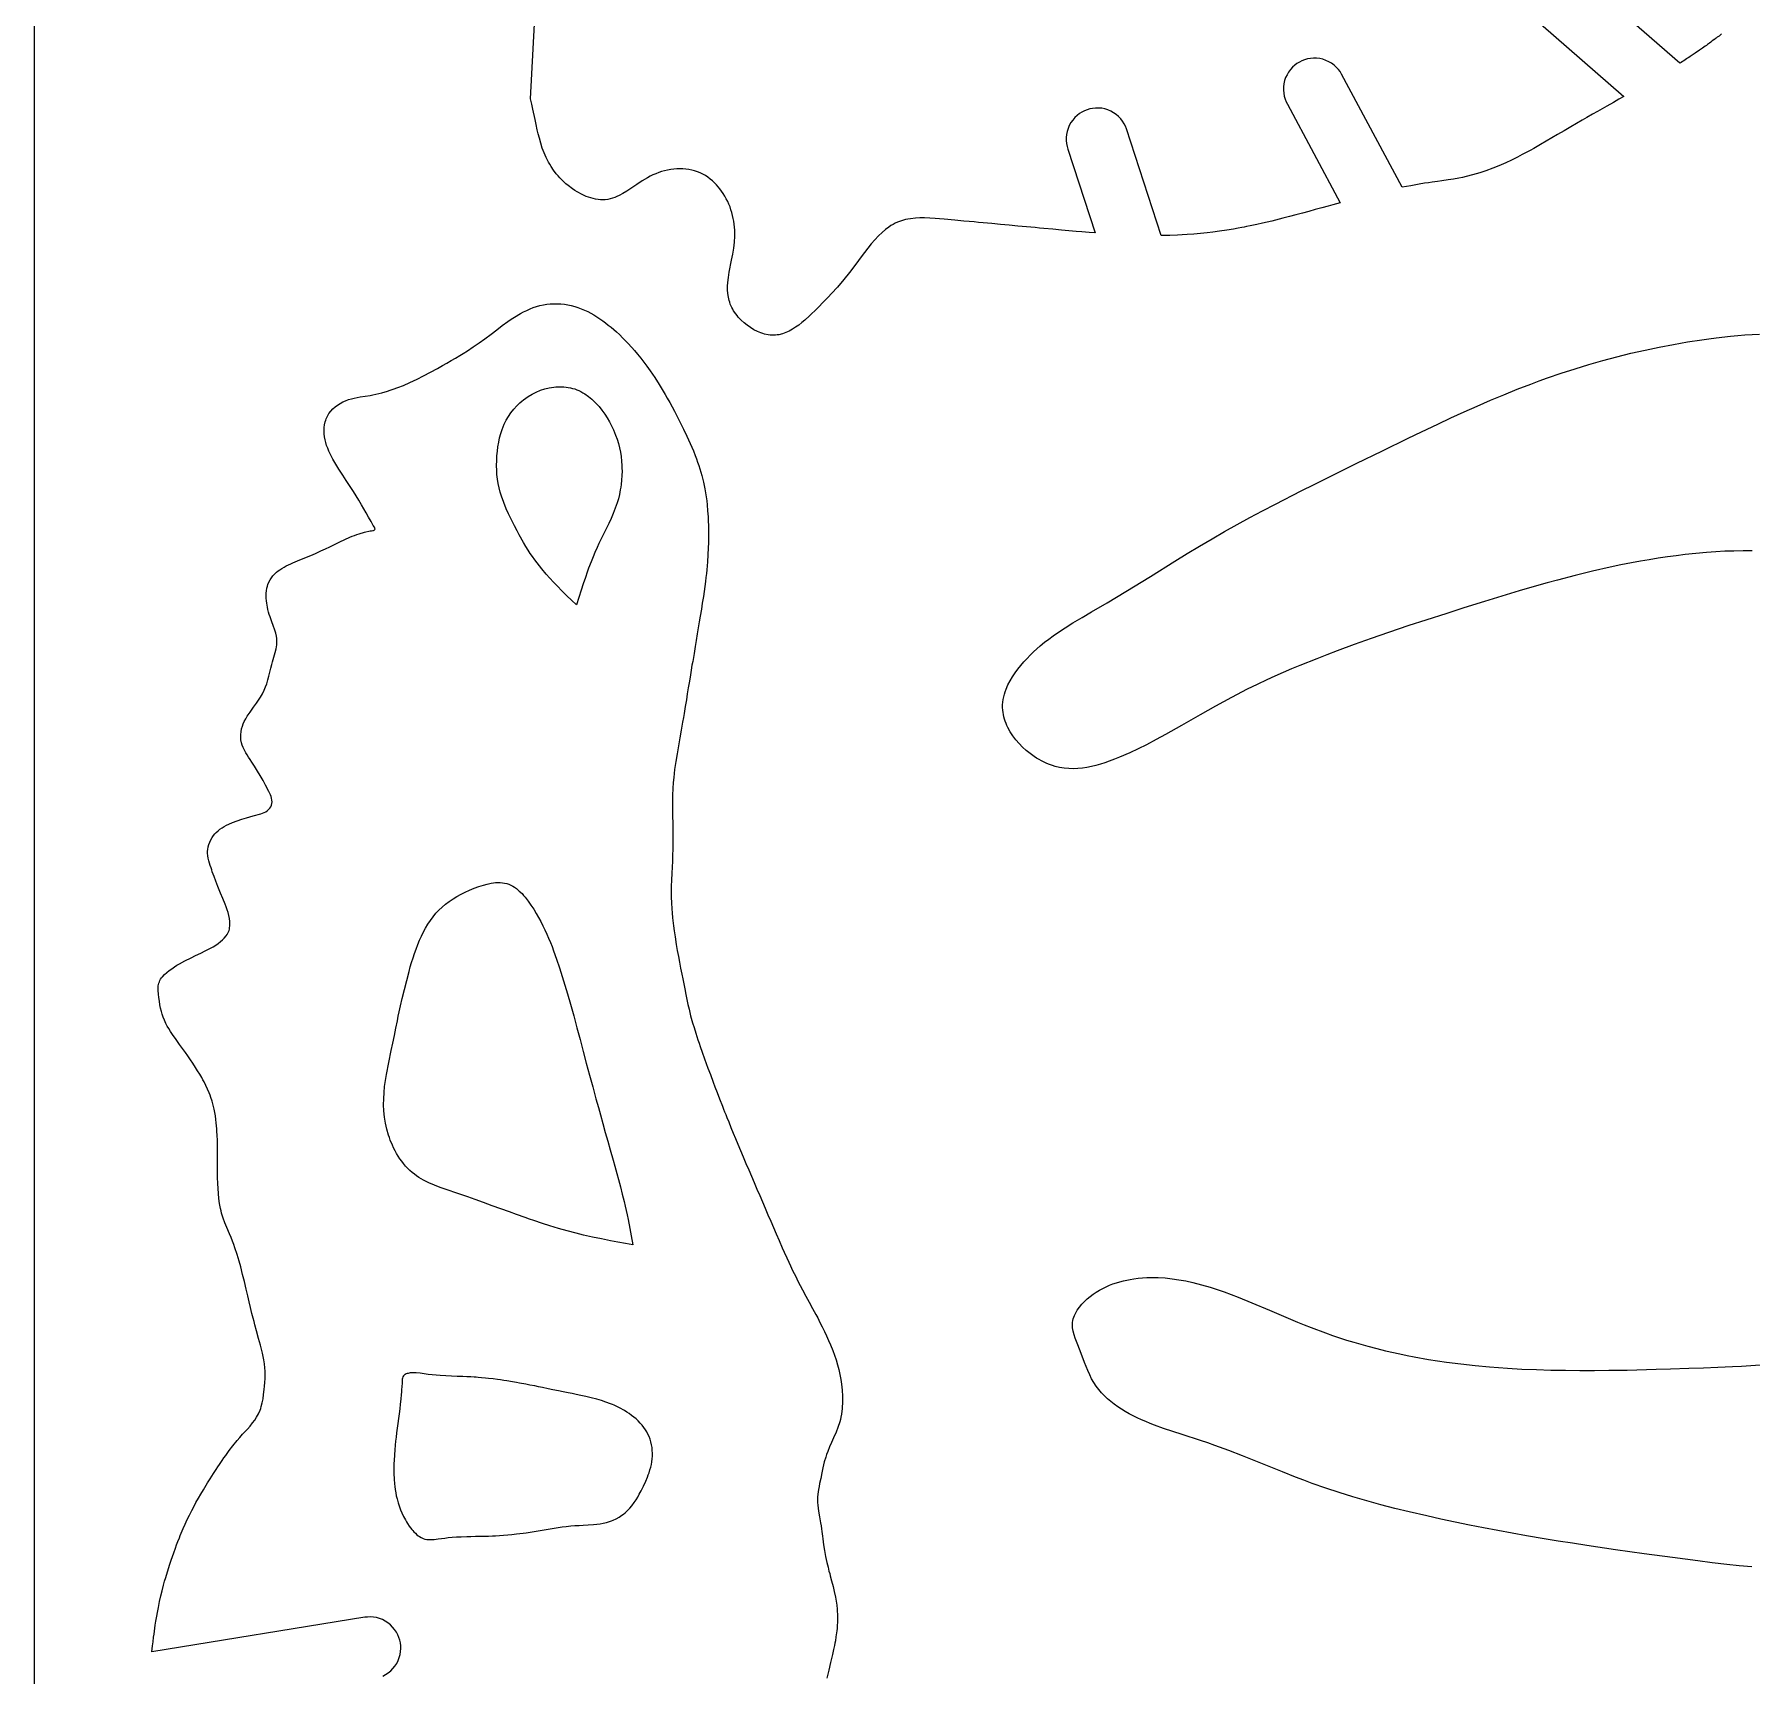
# Model space of a CAD drawing. Extents: x 0 to 1525, y 0 to 1525.
# Drawn here: x 0 to 272.4, y 1004.3 to 1264.7 of the extents above; entities that cross this region are included whole.
import ezdxf

# ---------------------------------------------------------------- set-up
doc = ezdxf.new("R2010")
doc.units = 0
doc.header["$MEASUREMENT"] = 0

msp = doc.modelspace()

# ---------------------------------------------------------------- linework, layer by layer
for points in [[(0, 0), (0, 1525), (1525, 1525), (1525, 0), (0, 0)], [(85.98, 1174.14), (85.21, 1174.88), (84.46, 1175.61), (83.69, 1176.36), (82.96, 1177.11), (82.34, 1177.75), (81.75, 1178.39), (81.17, 1179.05), (80.49, 1179.85), (80.1, 1180.33), (79.73, 1180.82), (79.37, 1181.31), (79.02, 1181.81), (78.66, 1182.32), (78.32, 1182.84), (77.95, 1183.43), (77.59, 1184.03), (76.89, 1185.26), (76.56, 1185.88), (76.14, 1186.67), (75.52, 1187.95), (75.22, 1188.6), (74.86, 1189.41), (74.46, 1190.39), (74.1, 1191.39), (73.89, 1192.06), (73.71, 1192.74), (73.56, 1193.43), (73.45, 1194.12), (73.37, 1194.82), (73.33, 1195.52), (73.31, 1196.22), (73.33, 1197.11), (73.38, 1197.82), (73.44, 1198.53), (73.53, 1199.24), (73.65, 1199.94), (73.8, 1200.64), (73.98, 1201.32), (74.2, 1201.99), (74.36, 1202.41), (74.53, 1202.81), (74.85, 1203.44), (75.2, 1204.05), (75.6, 1204.64), (76.04, 1205.2), (76.52, 1205.74), (77.03, 1206.23), (77.3, 1206.47), (77.58, 1206.69), (77.94, 1206.96), (78.32, 1207.22), (78.94, 1207.59), (79.59, 1207.91), (80.26, 1208.19), (80.95, 1208.41), (81.66, 1208.59), (82.02, 1208.65), (82.38, 1208.7), (82.74, 1208.74), (83.1, 1208.76), (83.55, 1208.76), (83.99, 1208.74), (84.34, 1208.71), (84.69, 1208.66), (85.03, 1208.59), (85.37, 1208.5), (85.71, 1208.4), (86.04, 1208.27), (86.36, 1208.14), (86.67, 1207.98), (86.98, 1207.81), (87.29, 1207.63), (87.87, 1207.22), (88.15, 1207), (88.42, 1206.77), (88.75, 1206.46), (89.07, 1206.14), (89.57, 1205.6), (90.03, 1205.03), (90.46, 1204.43), (90.86, 1203.81), (91.23, 1203.19), (91.56, 1202.55), (91.87, 1201.9), (92.2, 1201.08), (92.43, 1200.42), (92.63, 1199.74), (92.81, 1199.06), (92.95, 1198.37), (93.06, 1197.67), (93.14, 1196.97), (93.19, 1196.26), (93.2, 1195.82), (93.21, 1195.38), (93.19, 1194.67), (93.15, 1193.96), (93.07, 1193.25), (93.01, 1192.82), (92.94, 1192.38), (92.8, 1191.69), (92.63, 1191), (92.43, 1190.32), (92.3, 1189.91), (92.15, 1189.49), (91.83, 1188.67), (91.48, 1187.86), (91.12, 1187.06), (90.65, 1186.11), (90.03, 1184.84), (89.56, 1183.89), (89.26, 1183.25), (88.9, 1182.44), (88.63, 1181.8), (88.3, 1180.98), (87.92, 1179.99), (87.68, 1179.33), (87.4, 1178.5), (87.06, 1177.5), (86.73, 1176.49), (86.35, 1175.32), (85.98, 1174.14)], [(94.94, 1072.64), (93.76, 1072.85), (92.57, 1073.07), (91.37, 1073.3), (89.94, 1073.58), (88.53, 1073.87), (87.12, 1074.19), (85.93, 1074.48), (84.53, 1074.85), (83.13, 1075.25), (81.74, 1075.67), (80.59, 1076.04), (79.21, 1076.5), (78.53, 1076.73), (77.84, 1076.97), (76.47, 1077.45), (75.34, 1077.86), (73.98, 1078.35), (72.63, 1078.84), (71.26, 1079.34), (69.9, 1079.83), (68.77, 1080.24), (67.15, 1080.8), (65.3, 1081.44), (64.38, 1081.76), (63.46, 1082.11), (62.57, 1082.49), (62.13, 1082.7), (61.71, 1082.92), (60.98, 1083.35), (60.63, 1083.58), (60.29, 1083.83), (59.92, 1084.14), (59.56, 1084.46), (59.21, 1084.8), (58.89, 1085.15), (58.57, 1085.53), (58.27, 1085.91), (57.98, 1086.31), (57.71, 1086.72), (57.46, 1087.14), (57.22, 1087.57), (56.99, 1088.01), (56.79, 1088.45), (56.46, 1089.24), (56.31, 1089.65), (56.18, 1090.05), (55.91, 1091), (55.7, 1091.95), (55.54, 1092.92), (55.45, 1093.89), (55.4, 1094.86), (55.41, 1095.83), (55.46, 1096.8), (55.56, 1097.77), (55.69, 1098.73), (55.85, 1099.68), (56.22, 1101.59), (56.62, 1103.48), (56.85, 1104.66), (57.1, 1105.84), (57.35, 1107.01), (57.58, 1108.19), (57.73, 1108.9), (57.89, 1109.6), (58.1, 1110.54), (58.36, 1111.72), (58.7, 1113.14), (59.06, 1114.57), (59.43, 1116), (59.63, 1116.72), (59.84, 1117.44), (60.06, 1118.16), (60.29, 1118.87), (60.54, 1119.57), (60.81, 1120.27), (61.09, 1120.95), (61.39, 1121.62), (61.71, 1122.27), (62.05, 1122.9), (62.42, 1123.52), (62.82, 1124.11), (63.24, 1124.68), (63.7, 1125.23), (64.18, 1125.74), (64.7, 1126.23), (65.24, 1126.69), (65.81, 1127.12), (66.41, 1127.53), (67.03, 1127.91), (67.68, 1128.27), (68.35, 1128.61), (69.04, 1128.92), (69.74, 1129.21), (70.48, 1129.48), (71.22, 1129.72), (71.83, 1129.88), (72.45, 1130.01), (72.81, 1130.06), (73.17, 1130.1), (73.53, 1130.11), (73.89, 1130.11), (74.24, 1130.08), (74.58, 1130.03), (74.92, 1129.95), (75.24, 1129.84), (75.56, 1129.7), (75.87, 1129.55), (76.16, 1129.36), (76.45, 1129.16), (76.91, 1128.77), (77.35, 1128.35), (77.61, 1128.07), (77.86, 1127.78), (78.32, 1127.17), (78.77, 1126.53), (79.2, 1125.87), (79.59, 1125.22), (79.97, 1124.56), (80.32, 1123.91), (80.66, 1123.25), (80.98, 1122.59), (81.28, 1121.93), (81.57, 1121.27), (81.85, 1120.61), (82.11, 1119.95), (82.36, 1119.28), (82.84, 1117.94), (83.29, 1116.59), (83.73, 1115.22), (84.16, 1113.84), (84.56, 1112.46), (85.03, 1110.83), (85.55, 1108.96), (86.05, 1107.09), (86.55, 1105.2), (87.05, 1103.32), (87.55, 1101.44), (88.05, 1099.57), (88.56, 1097.7), (89.07, 1095.83), (89.46, 1094.44), (89.78, 1093.27), (90.17, 1091.88), (90.56, 1090.48), (90.96, 1089.09), (91.35, 1087.69), (91.81, 1086.06), (92.07, 1085.13), (92.39, 1083.96), (92.64, 1083.03), (92.95, 1081.85), (93.25, 1080.68), (93.53, 1079.51), (93.7, 1078.8), (93.86, 1078.09), (94.02, 1077.39), (94.17, 1076.68), (94.46, 1075.25), (94.68, 1074.06), (94.94, 1072.64)], [(58.35, 1051.33), (58.32, 1050.69), (58.27, 1050.18), (58.24, 1049.67), (58.21, 1049.29), (58.18, 1048.9), (58.11, 1048.14), (58.03, 1047.37), (57.95, 1046.61), (57.85, 1045.85), (57.75, 1045.08), (57.65, 1044.32), (57.56, 1043.56), (57.46, 1042.8), (57.38, 1042.16), (57.3, 1041.52), (57.24, 1040.88), (57.16, 1040.11), (57.11, 1039.35), (57.05, 1038.45), (57.03, 1037.94), (57.02, 1037.29), (57.03, 1036.4), (57.07, 1035.5), (57.13, 1034.73), (57.17, 1034.29), (57.23, 1033.84), (57.31, 1033.33), (57.41, 1032.83), (57.53, 1032.33), (57.71, 1031.71), (57.87, 1031.23), (57.97, 1030.93), (58.09, 1030.63), (58.3, 1030.15), (58.57, 1029.57), (58.87, 1029), (59.02, 1028.72), (59.19, 1028.45), (59.47, 1028.03), (59.85, 1027.51), (60.03, 1027.31), (60.21, 1027.12), (60.44, 1026.89), (60.69, 1026.67), (60.89, 1026.51), (61.1, 1026.36), (61.38, 1026.2), (61.67, 1026.07), (61.96, 1025.98), (62.26, 1025.92), (62.58, 1025.89), (62.89, 1025.88), (63.41, 1025.91), (64.07, 1025.99), (65.12, 1026.14), (65.64, 1026.2), (66.29, 1026.26), (66.94, 1026.31), (67.7, 1026.35), (68.6, 1026.38), (69.23, 1026.4), (69.99, 1026.41), (70.75, 1026.43), (71.51, 1026.44), (72.02, 1026.46), (72.66, 1026.48), (73.16, 1026.51), (73.8, 1026.55), (74.44, 1026.59), (75.08, 1026.64), (75.72, 1026.7), (76.49, 1026.78), (77.51, 1026.9), (78.03, 1026.97), (78.66, 1027.06), (79.29, 1027.15), (79.92, 1027.26), (80.57, 1027.37), (81.2, 1027.48), (81.82, 1027.59), (82.45, 1027.7), (83.08, 1027.8), (83.72, 1027.9), (84.36, 1027.99), (85.11, 1028.07), (85.75, 1028.12), (86.08, 1028.14), (86.4, 1028.15), (87.04, 1028.18), (87.82, 1028.21), (88.71, 1028.27), (89.23, 1028.32), (89.73, 1028.38), (90.24, 1028.48), (90.74, 1028.6), (91.22, 1028.75), (91.53, 1028.86), (91.83, 1028.99), (92.3, 1029.21), (92.75, 1029.47), (93.18, 1029.75), (93.45, 1029.94), (93.7, 1030.14), (94.09, 1030.49), (94.44, 1030.85), (94.78, 1031.24), (95.15, 1031.75), (95.44, 1032.18), (95.7, 1032.62), (95.95, 1033.07), (96.26, 1033.65), (96.6, 1034.35), (96.98, 1035.18), (97.23, 1035.78), (97.38, 1036.14), (97.5, 1036.5), (97.64, 1036.93), (97.76, 1037.36), (97.87, 1037.8), (97.95, 1038.24), (98, 1038.69), (98.03, 1039.13), (98.04, 1039.59), (98.02, 1040.04), (97.97, 1040.49), (97.9, 1040.94), (97.8, 1041.38), (97.67, 1041.81), (97.51, 1042.23), (97.32, 1042.64), (97.14, 1042.98), (96.93, 1043.31), (96.68, 1043.68), (96.4, 1044.04), (96.1, 1044.38), (95.78, 1044.71), (95.44, 1045.02), (95.09, 1045.32), (94.73, 1045.6), (94.36, 1045.87), (93.98, 1046.12), (93.6, 1046.36), (92.8, 1046.8), (92.4, 1047), (91.98, 1047.19), (91.69, 1047.32), (91.39, 1047.43), (90.67, 1047.7), (89.94, 1047.94), (89.21, 1048.15), (88.33, 1048.38), (87.45, 1048.59), (86.69, 1048.75), (85.93, 1048.91), (85.3, 1049.04), (84.67, 1049.16), (83.9, 1049.32), (83.15, 1049.48), (82.26, 1049.66), (81.51, 1049.81), (80.62, 1050), (79.99, 1050.13), (79.36, 1050.26), (78.6, 1050.41), (77.97, 1050.53), (76.97, 1050.72), (76.46, 1050.81), (75.83, 1050.92), (74.95, 1051.06), (74.45, 1051.14), (73.94, 1051.22), (73.44, 1051.29), (72.8, 1051.37), (72.04, 1051.46), (71.54, 1051.51), (70.9, 1051.57), (70.39, 1051.61), (70.07, 1051.64), (69.75, 1051.66), (69.24, 1051.69), (68.6, 1051.72), (67.96, 1051.75), (67.07, 1051.78), (66.17, 1051.82), (65.27, 1051.87), (64.38, 1051.92), (63.74, 1051.97), (63.11, 1052.02), (62.46, 1052.09), (61.83, 1052.18), (61.2, 1052.27), (60.55, 1052.33), (60.24, 1052.35), (59.91, 1052.35), (59.59, 1052.32), (59.27, 1052.26), (59.12, 1052.22), (58.97, 1052.17), (58.82, 1052.1), (58.69, 1052.01), (58.55, 1051.87), (58.45, 1051.71), (58.38, 1051.52), (58.35, 1051.33)]]:
    msp.add_lwpolyline(points, close=True)
for points in [[(238.89, 1266.32), (252.09, 1254.79), (251.34, 1254.36), (250.46, 1253.86), (249.41, 1253.27), (248.65, 1252.84), (247.91, 1252.42), (247.15, 1251.99), (246.26, 1251.48), (245.51, 1251.05), (244.6, 1250.52), (243.71, 1250), (242.65, 1249.37), (241.61, 1248.75), (240.71, 1248.22), (239.8, 1247.69), (238.91, 1247.17), (237.85, 1246.57), (237.24, 1246.23), (236.62, 1245.9), (236.01, 1245.58), (235.24, 1245.18), (234.32, 1244.72), (233.39, 1244.29), (232.29, 1243.81), (231.34, 1243.42), (230.22, 1243), (229.25, 1242.68), (228.11, 1242.35), (227.13, 1242.1), (226.54, 1241.97), (225.95, 1241.85), (225.11, 1241.7), (224.27, 1241.57), (223.24, 1241.42), (222.57, 1241.33), (221.71, 1241.21), (221.11, 1241.12), (220.51, 1241.03), (219.66, 1240.89), (218.31, 1240.65), (216.97, 1240.39), (207.34, 1258.36), (207.11, 1258.74), (206.84, 1259.1), (206.51, 1259.45), (206.16, 1259.77), (205.76, 1260.07), (205.33, 1260.32), (204.87, 1260.53), (204.39, 1260.7), (203.9, 1260.81), (203.39, 1260.87), (202.9, 1260.88), (202.4, 1260.84), (201.93, 1260.76), (201.47, 1260.63), (201.05, 1260.46), (200.65, 1260.26), (200.27, 1260.03), (199.91, 1259.76), (199.55, 1259.43), (199.23, 1259.08), (198.94, 1258.68), (198.69, 1258.25), (198.47, 1257.79), (198.31, 1257.31), (198.2, 1256.82), (198.13, 1256.31), (198.12, 1255.81), (198.16, 1255.32), (198.25, 1254.85), (198.38, 1254.39), (198.54, 1253.97), (198.74, 1253.57), (207.11, 1237.94), (205.94, 1237.62), (205.21, 1237.41), (204.19, 1237.13), (203.17, 1236.85), (202.14, 1236.57), (201.12, 1236.29), (200.1, 1236.01), (199.07, 1235.74), (198.05, 1235.48), (196.86, 1235.18), (196.28, 1235.04), (195.54, 1234.86), (194.8, 1234.69), (193.91, 1234.5), (192.87, 1234.27), (192.28, 1234.15), (191.91, 1234.08), (191.54, 1234), (190.94, 1233.89), (190.2, 1233.76), (189.15, 1233.58), (187.96, 1233.41), (186.91, 1233.27), (186.01, 1233.16), (184.95, 1233.05), (183.9, 1232.96), (182.84, 1232.89), (182.08, 1232.84), (181.33, 1232.81), (180.11, 1232.77), (179.51, 1232.76), (178.75, 1232.75), (173.24, 1249.65), (173.08, 1250.07), (172.87, 1250.47), (172.62, 1250.87), (172.33, 1251.25), (171.98, 1251.61), (171.61, 1251.93), (171.19, 1252.22), (170.75, 1252.47), (170.28, 1252.67), (169.79, 1252.82), (169.31, 1252.92), (168.81, 1252.96), (168.33, 1252.96), (167.86, 1252.91), (167.42, 1252.83), (166.99, 1252.7), (166.57, 1252.53), (166.17, 1252.33), (165.76, 1252.08), (165.39, 1251.78), (165.02, 1251.44), (164.7, 1251.06), (164.41, 1250.65), (164.16, 1250.2), (163.97, 1249.74), (163.82, 1249.25), (163.72, 1248.76), (163.67, 1248.27), (163.67, 1247.79), (163.72, 1247.32), (163.81, 1246.88), (163.93, 1246.44), (168.26, 1233.15), (167.33, 1233.22), (166.16, 1233.32), (165.23, 1233.4), (164.07, 1233.5), (162.91, 1233.61), (161.52, 1233.74), (160.14, 1233.87), (159.45, 1233.93), (158.76, 1234), (158.07, 1234.06), (157.39, 1234.12), (156.7, 1234.19), (156.01, 1234.25), (154.64, 1234.38), (153.26, 1234.51), (151.89, 1234.63), (150.48, 1234.76), (149.78, 1234.83), (149.08, 1234.89), (148.26, 1234.96), (147.44, 1235.04), (146.01, 1235.17), (144.32, 1235.32), (143.59, 1235.38), (142.86, 1235.44), (142.02, 1235.5), (141.17, 1235.53), (140.46, 1235.53), (139.74, 1235.49), (138.95, 1235.41), (138.56, 1235.35), (138.17, 1235.27), (137.52, 1235.09), (137.2, 1234.98), (136.9, 1234.86), (136.54, 1234.69), (136.2, 1234.51), (135.86, 1234.31), (135.53, 1234.09), (134.99, 1233.68), (134.47, 1233.24), (133.87, 1232.67), (133.3, 1232.06), (132.75, 1231.42), (132.21, 1230.75), (131.17, 1229.38), (130.29, 1228.2), (129.28, 1226.88), (128.41, 1225.79), (127.37, 1224.57), (126.45, 1223.54), (125.9, 1222.95), (125.34, 1222.36), (124.18, 1221.19), (122.94, 1220), (122.2, 1219.33), (121.73, 1218.93), (121.24, 1218.55), (120.75, 1218.2), (120.24, 1217.87), (119.73, 1217.59), (119.2, 1217.34), (118.67, 1217.15), (118.11, 1217.01), (117.83, 1216.97), (117.55, 1216.94), (117.27, 1216.93), (116.98, 1216.93), (116.69, 1216.95), (116.4, 1216.99), (115.83, 1217.11), (115.54, 1217.19), (115.25, 1217.29), (114.68, 1217.52), (114.11, 1217.81), (113.57, 1218.13), (113.05, 1218.5), (112.56, 1218.91), (112.09, 1219.34), (111.66, 1219.81), (111.46, 1220.05), (111.27, 1220.3), (110.92, 1220.81), (110.77, 1221.07), (110.63, 1221.33), (110.39, 1221.88), (110.29, 1222.15), (110.21, 1222.42), (110.08, 1222.98), (109.99, 1223.54), (109.96, 1224.11), (109.96, 1224.69), (110, 1225.27), (110.09, 1226.09), (110.22, 1226.91), (110.6, 1228.81), (110.78, 1229.77), (110.94, 1230.73), (111.01, 1231.21), (111.05, 1231.68), (111.1, 1232.64), (111.1, 1233.11), (111.09, 1233.59), (111.06, 1234.06), (111, 1234.53), (110.94, 1235), (110.85, 1235.46), (110.75, 1235.92), (110.63, 1236.37), (110.49, 1236.82), (110.34, 1237.27), (110.16, 1237.7), (109.97, 1238.13), (109.75, 1238.56), (109.52, 1238.98), (109.26, 1239.39), (109, 1239.79), (108.75, 1240.13), (108.48, 1240.46), (108.21, 1240.77), (107.92, 1241.07), (107.57, 1241.4), (107.21, 1241.7), (106.83, 1241.98), (106.43, 1242.24), (106.03, 1242.47), (105.61, 1242.67), (105.18, 1242.84), (104.73, 1242.99), (104.28, 1243.11), (103.81, 1243.2), (103.34, 1243.26), (102.86, 1243.3), (102.38, 1243.32), (101.9, 1243.31), (101.41, 1243.27), (100.93, 1243.21), (100.45, 1243.12), (99.97, 1243.01), (99.49, 1242.88), (99.03, 1242.73), (98.56, 1242.55), (98.11, 1242.36), (97.67, 1242.14), (97.23, 1241.9), (96.39, 1241.4), (95.56, 1240.85), (94.76, 1240.31), (93.96, 1239.78), (93.36, 1239.42), (92.75, 1239.09), (92.41, 1238.93), (92.05, 1238.78), (91.69, 1238.66), (91.31, 1238.55), (90.94, 1238.48), (90.56, 1238.43), (90.18, 1238.41), (89.8, 1238.42), (89.41, 1238.45), (89.01, 1238.51), (88.62, 1238.6), (88.24, 1238.7), (87.55, 1238.94), (87.21, 1239.08), (86.88, 1239.24), (86.11, 1239.66), (85.74, 1239.89), (85.37, 1240.13), (84.66, 1240.67), (84.32, 1240.96), (83.99, 1241.26), (83.37, 1241.87), (83.07, 1242.2), (82.79, 1242.53), (82.35, 1243.1), (81.95, 1243.7), (81.74, 1244.05), (81.54, 1244.4), (81.17, 1245.13), (81.01, 1245.5), (80.85, 1245.87), (80.57, 1246.62), (80.32, 1247.39), (80.1, 1248.17), (79.93, 1248.85), (79.77, 1249.53), (79.59, 1250.34), (79.43, 1251.14), (79.09, 1252.78), (78.91, 1253.6), (78.72, 1254.43), (81.24, 1302.05)], [(267.58, 1264.73), (267.44, 1264.58), (267.29, 1264.44), (267.21, 1264.38), (267.13, 1264.33), (267.03, 1264.28), (266.94, 1264.22), (266.77, 1264.07), (266.61, 1263.92), (266.52, 1263.86), (266.42, 1263.81), (266.24, 1263.69), (266.07, 1263.55), (265.9, 1263.4), (265.72, 1263.28), (265.54, 1263.17), (265.37, 1263.03), (265.2, 1262.89), (265.03, 1262.77), (264.58, 1262.46), (264.14, 1262.15), (263.43, 1261.67), (262.62, 1261.12), (262.43, 1260.99), (262.23, 1260.87), (262.03, 1260.75), (261.84, 1260.61), (261.64, 1260.47), (261.43, 1260.34), (261.21, 1260.21), (261.01, 1260.07), (245.24, 1273.84)], [(55.3, 1004.25), (55.72, 1004.48), (56.13, 1004.75), (56.52, 1005.07), (56.87, 1005.43), (57.19, 1005.83), (57.47, 1006.25), (57.7, 1006.71), (57.88, 1007.17), (58.01, 1007.65), (58.09, 1008.12), (58.12, 1008.6), (58.11, 1009.05), (58.06, 1009.49), (57.96, 1009.93), (57.83, 1010.36), (57.65, 1010.8), (57.43, 1011.23), (57.15, 1011.64), (56.83, 1012.02), (56.47, 1012.38), (56.08, 1012.7), (55.65, 1012.97), (55.2, 1013.2), (54.73, 1013.38), (54.25, 1013.51), (53.78, 1013.59), (53.31, 1013.63), (52.86, 1013.61), (52.41, 1013.56), (18.66, 1008.08), (18.76, 1009.03), (18.83, 1009.66), (18.91, 1010.44), (18.98, 1010.91), (19.04, 1011.38), (19.18, 1012.32), (19.28, 1012.95), (19.41, 1013.73), (19.52, 1014.35), (19.67, 1015.13), (19.87, 1016.06), (20.08, 1016.98), (20.26, 1017.75), (20.5, 1018.67), (20.67, 1019.28), (20.84, 1019.89), (21.12, 1020.8), (21.5, 1022), (21.69, 1022.61), (21.9, 1023.21), (22.11, 1023.8), (22.37, 1024.55), (22.57, 1025.07), (22.76, 1025.59), (23, 1026.18), (23.14, 1026.55), (23.29, 1026.91), (23.6, 1027.64), (23.91, 1028.36), (24.25, 1029.08), (24.59, 1029.79), (24.96, 1030.49), (25.33, 1031.19), (25.63, 1031.75), (26.02, 1032.44), (26.42, 1033.12), (26.82, 1033.8), (27.49, 1034.88), (27.91, 1035.55), (28.42, 1036.35), (28.84, 1037.01), (29.1, 1037.41), (29.37, 1037.8), (29.81, 1038.46), (30.08, 1038.85), (30.35, 1039.23), (30.91, 1040), (31.48, 1040.75), (32.19, 1041.62), (32.6, 1042.11), (33.03, 1042.59), (33.79, 1043.42), (34.21, 1043.9), (34.61, 1044.39), (34.95, 1044.83), (35.25, 1045.29), (35.55, 1045.83), (35.8, 1046.4), (35.9, 1046.7), (35.99, 1047), (36.15, 1047.61), (36.27, 1048.24), (36.36, 1048.88), (36.45, 1049.68), (36.51, 1050.24), (36.55, 1050.79), (36.59, 1051.43), (36.61, 1052.06), (36.6, 1052.61), (36.57, 1053.15), (36.5, 1053.78), (36.4, 1054.4), (36.3, 1054.94), (36.18, 1055.48), (36.03, 1056.1), (35.86, 1056.71), (35.56, 1057.79), (35.22, 1059.02), (34.99, 1059.94), (34.84, 1060.48), (34.71, 1061.01), (34.52, 1061.78), (34.29, 1062.7), (34.07, 1063.62), (33.86, 1064.54), (33.6, 1065.62), (33.31, 1066.85), (33.04, 1067.93), (32.73, 1069.15), (32.47, 1070.07), (32.15, 1071.13), (31.81, 1072.18), (31.62, 1072.7), (31.43, 1073.22), (31.2, 1073.81), (30.95, 1074.4), (30.52, 1075.42), (30.22, 1076.15), (29.95, 1076.9), (29.71, 1077.65), (29.62, 1078.03), (29.53, 1078.41), (29.38, 1079.19), (29.28, 1079.98), (29.19, 1080.77), (29.13, 1081.56), (29.09, 1082.35), (29.06, 1083.3), (29.04, 1084.57), (29.04, 1085.36), (29.04, 1086.31), (29.04, 1087.25), (29.04, 1088.2), (29.03, 1089.15), (28.99, 1090.1), (28.97, 1090.58), (28.94, 1091.05), (28.86, 1091.99), (28.8, 1092.54), (28.72, 1093.09), (28.62, 1093.64), (28.51, 1094.18), (28.36, 1094.8), (28.19, 1095.41), (28, 1096.01), (27.87, 1096.39), (27.72, 1096.76), (27.48, 1097.35), (27.21, 1097.92), (26.94, 1098.49), (26.75, 1098.84), (26.55, 1099.18), (26.23, 1099.73), (25.9, 1100.27), (25.56, 1100.8), (25.13, 1101.46), (24.76, 1101.98), (24.32, 1102.62), (23.95, 1103.14), (23.49, 1103.78), (23.03, 1104.42), (22.47, 1105.2), (21.93, 1105.99), (21.62, 1106.46), (21.32, 1106.94), (21.09, 1107.35), (20.86, 1107.77), (20.63, 1108.27), (20.42, 1108.77), (20.27, 1109.21), (20.15, 1109.66), (20.02, 1110.2), (19.91, 1110.74), (19.83, 1111.3), (19.75, 1111.86), (19.68, 1112.43), (19.63, 1113), (19.64, 1113.47), (19.66, 1113.71), (19.7, 1113.94), (19.75, 1114.16), (19.83, 1114.38), (19.92, 1114.58), (20.03, 1114.78), (20.16, 1114.98), (20.31, 1115.17), (20.63, 1115.52), (21, 1115.85), (21.39, 1116.16), (21.79, 1116.45), (22.21, 1116.72), (22.62, 1116.99), (23.04, 1117.23), (23.89, 1117.69), (24.86, 1118.18), (25.56, 1118.52), (26.41, 1118.92), (27.11, 1119.27), (27.54, 1119.48), (27.96, 1119.7), (28.37, 1119.93), (28.77, 1120.18), (29.16, 1120.45), (29.54, 1120.74), (29.84, 1121.01), (30.13, 1121.3), (30.43, 1121.68), (30.57, 1121.87), (30.69, 1122.08), (30.8, 1122.29), (30.88, 1122.51), (30.94, 1122.73), (30.98, 1122.96), (31.01, 1123.2), (31.02, 1123.44), (31, 1123.92), (30.93, 1124.4), (30.84, 1124.88), (30.73, 1125.34), (30.59, 1125.8), (30.43, 1126.25), (30.26, 1126.69), (29.9, 1127.57), (29.53, 1128.44), (29.11, 1129.46), (28.77, 1130.34), (28.5, 1131.08), (28.23, 1131.82), (28.13, 1132.13), (28.02, 1132.43), (27.89, 1132.81), (27.77, 1133.2), (27.67, 1133.58), (27.58, 1133.97), (27.51, 1134.36), (27.48, 1134.75), (27.47, 1135.07), (27.5, 1135.38), (27.56, 1135.77), (27.67, 1136.16), (27.81, 1136.54), (27.98, 1136.9), (28.18, 1137.25), (28.41, 1137.58), (28.62, 1137.83), (28.84, 1138.06), (29.13, 1138.33), (29.44, 1138.57), (29.78, 1138.8), (30.11, 1139.01), (30.47, 1139.2), (30.83, 1139.38), (31.41, 1139.63), (32.16, 1139.92), (32.9, 1140.17), (33.65, 1140.39), (34.71, 1140.69), (35.94, 1141.03), (36.21, 1141.12), (36.47, 1141.22), (36.72, 1141.35), (36.95, 1141.5), (37.16, 1141.69), (37.35, 1141.91), (37.5, 1142.14), (37.61, 1142.4), (37.68, 1142.66), (37.7, 1142.93), (37.69, 1143.2), (37.64, 1143.47), (37.55, 1143.75), (37.45, 1144.02), (37.21, 1144.55), (36.67, 1145.58), (36.29, 1146.28), (35.83, 1147.1), (35.42, 1147.77), (34.93, 1148.56), (34.51, 1149.21), (34.24, 1149.61), (33.98, 1150.01), (33.76, 1150.35), (33.55, 1150.69), (33.32, 1151.11), (33.21, 1151.32), (33.11, 1151.54), (32.97, 1151.91), (32.85, 1152.28), (32.76, 1152.75), (32.73, 1153.22), (32.74, 1153.62), (32.78, 1154.02), (32.87, 1154.49), (33, 1154.94), (33.14, 1155.3), (33.3, 1155.66), (33.52, 1156.08), (33.76, 1156.48), (34.21, 1157.15), (34.78, 1157.93), (35.26, 1158.58), (35.57, 1159.04), (35.87, 1159.51), (36.19, 1160.06), (36.46, 1160.63), (36.66, 1161.14), (36.85, 1161.65), (37.03, 1162.25), (37.2, 1162.86), (37.37, 1163.48), (37.52, 1164.1), (37.68, 1164.72), (37.78, 1165.11), (37.89, 1165.5), (38.21, 1166.59), (38.36, 1167.21), (38.46, 1167.83), (38.48, 1168.14), (38.48, 1168.44), (38.46, 1168.83), (38.39, 1169.21), (38.28, 1169.67), (38.15, 1170.12), (37.88, 1170.88), (37.65, 1171.49), (37.38, 1172.25), (37.26, 1172.64), (37.15, 1173.02), (37.05, 1173.41), (36.96, 1173.8), (36.86, 1174.42), (36.81, 1174.82), (36.79, 1175.21), (36.78, 1175.61), (36.79, 1176), (36.83, 1176.4), (36.89, 1176.79), (36.96, 1177.1), (37.06, 1177.4), (37.21, 1177.77), (37.39, 1178.12), (37.61, 1178.45), (37.85, 1178.76), (38.13, 1179.06), (38.42, 1179.33), (38.67, 1179.54), (38.93, 1179.73), (39.26, 1179.95), (39.6, 1180.15), (39.94, 1180.34), (40.3, 1180.51), (40.66, 1180.68), (41.02, 1180.83), (41.76, 1181.13), (42.65, 1181.49), (43.85, 1181.99), (44.58, 1182.31), (45.46, 1182.71), (46.18, 1183.05), (46.89, 1183.38), (47.69, 1183.77), (48.47, 1184.16), (49.25, 1184.54), (50.05, 1184.9), (50.41, 1185.05), (50.76, 1185.18), (51.14, 1185.32), (51.52, 1185.44), (52.36, 1185.67), (53.29, 1185.88), (53.5, 1185.91), (53.71, 1185.95), (53.81, 1185.98), (53.9, 1186.03), (53.98, 1186.09), (54.04, 1186.17), (54.03, 1186.26), (54.01, 1186.34), (53.94, 1186.49), (53.76, 1186.77), (53.58, 1187.08), (53.4, 1187.38), (53, 1188.08), (52.64, 1188.73), (52.28, 1189.37), (51.91, 1190.01), (51.45, 1190.79), (51.03, 1191.46), (50.6, 1192.13), (50.08, 1192.94), (49.47, 1193.89), (48.93, 1194.71), (48.32, 1195.66), (47.81, 1196.47), (47.34, 1197.29), (46.9, 1198.13), (46.71, 1198.56), (46.53, 1199), (46.36, 1199.45), (46.23, 1199.9), (46.12, 1200.36), (46.03, 1200.83), (45.98, 1201.31), (45.96, 1201.79), (45.98, 1202.27), (46.04, 1202.74), (46.14, 1203.21), (46.21, 1203.45), (46.29, 1203.67), (46.49, 1204.11), (46.73, 1204.51), (47.02, 1204.9), (47.35, 1205.25), (47.71, 1205.57), (48.09, 1205.86), (48.5, 1206.12), (48.93, 1206.35), (49.37, 1206.54), (49.83, 1206.71), (50.28, 1206.84), (50.73, 1206.95), (51.2, 1207.05), (51.66, 1207.13), (52.46, 1207.26), (53.24, 1207.38), (53.71, 1207.46), (54.18, 1207.56), (55.1, 1207.78), (56, 1208.04), (56.46, 1208.19), (56.92, 1208.35), (57.65, 1208.62), (58.53, 1208.98), (59.55, 1209.43), (60.7, 1209.97), (61.7, 1210.47), (62.81, 1211.05), (63.92, 1211.66), (64.74, 1212.12), (65.44, 1212.51), (66.12, 1212.91), (66.81, 1213.31), (67.49, 1213.71), (68.02, 1214.04), (68.69, 1214.46), (69.62, 1215.07), (70.54, 1215.7), (71.44, 1216.35), (72.44, 1217.11), (73.33, 1217.79), (74.21, 1218.45), (75.12, 1219.1), (75.64, 1219.46), (76.17, 1219.8), (77.12, 1220.36), (77.61, 1220.62), (78.11, 1220.87), (78.62, 1221.09), (79.14, 1221.3), (79.66, 1221.48), (80.2, 1221.63), (80.74, 1221.75), (81.28, 1221.84), (81.84, 1221.9), (82.39, 1221.93), (82.95, 1221.93), (83.51, 1221.9), (84.07, 1221.84), (84.62, 1221.75), (85.17, 1221.64), (85.71, 1221.5), (86.23, 1221.32), (86.75, 1221.13), (87.26, 1220.92), (87.77, 1220.68), (88.26, 1220.42), (88.75, 1220.14), (89.23, 1219.85), (89.69, 1219.54), (90.15, 1219.22), (90.6, 1218.89), (91.04, 1218.55), (91.48, 1218.19), (91.9, 1217.83), (92.32, 1217.46), (92.79, 1217.03), (93.36, 1216.48), (94.13, 1215.69), (94.77, 1214.99), (95.19, 1214.51), (95.69, 1213.91), (96.19, 1213.29), (96.67, 1212.67), (97.14, 1212.03), (97.7, 1211.26), (98.4, 1210.2), (99.08, 1209.13), (99.42, 1208.59), (99.74, 1208.05), (100.07, 1207.5), (100.38, 1206.95), (100.77, 1206.26), (101.15, 1205.56), (101.52, 1204.86), (101.89, 1204.16), (102.39, 1203.18), (102.96, 1202.04), (103.5, 1200.9), (104.02, 1199.75), (104.28, 1199.17), (104.53, 1198.58), (104.82, 1197.85), (105.02, 1197.33), (105.21, 1196.81), (105.4, 1196.29), (105.57, 1195.76), (105.73, 1195.23), (105.88, 1194.7), (106.13, 1193.63), (106.35, 1192.54), (106.46, 1191.92), (106.55, 1191.29), (106.64, 1190.66), (106.71, 1190.03), (106.79, 1189.08), (106.86, 1188.12), (106.89, 1187.49), (106.92, 1186.7), (106.93, 1185.59), (106.93, 1184.79), (106.92, 1184), (106.9, 1183.21), (106.84, 1182.11), (106.77, 1181), (106.71, 1180.37), (106.65, 1179.74), (106.59, 1179.12), (106.52, 1178.49), (106.44, 1177.86), (106.34, 1177.07), (106.23, 1176.29), (106.11, 1175.51), (105.94, 1174.41), (105.8, 1173.47), (105.62, 1172.38), (105.47, 1171.44), (105.31, 1170.51), (105.15, 1169.57), (104.97, 1168.48), (104.81, 1167.54), (104.63, 1166.45), (104.42, 1165.2), (104.31, 1164.58), (104.18, 1163.8), (104, 1162.71), (103.85, 1161.77), (103.72, 1160.99), (103.57, 1160.06), (103.42, 1159.12), (103.24, 1158.03), (103.06, 1156.94), (102.95, 1156.31), (102.82, 1155.53), (102.6, 1154.28), (102.38, 1153.04), (102.16, 1151.79), (101.95, 1150.54), (101.75, 1149.29), (101.56, 1148.03), (101.42, 1146.78), (101.35, 1145.99), (101.29, 1145.05), (101.24, 1143.95), (101.22, 1142.84), (101.23, 1141.58), (101.24, 1140.63), (101.26, 1139.52), (101.28, 1138.57), (101.29, 1137.46), (101.29, 1136.19), (101.28, 1135.4), (101.24, 1134.45), (101.2, 1133.5), (101.15, 1132.55), (101.1, 1131.6), (101.05, 1130.5), (101.03, 1129.55), (101.01, 1128.76), (101.02, 1127.81), (101.06, 1126.87), (101.11, 1125.92), (101.16, 1125.29), (101.23, 1124.5), (101.37, 1123.24), (101.48, 1122.45), (101.62, 1121.51), (101.82, 1120.26), (101.98, 1119.32), (102.15, 1118.39), (102.32, 1117.46), (102.5, 1116.53), (102.69, 1115.6), (102.85, 1114.82), (103.01, 1114.05), (103.16, 1113.27), (103.34, 1112.34), (103.5, 1111.57), (103.67, 1110.79), (103.84, 1110.02), (104.1, 1108.95), (104.4, 1107.88), (104.63, 1107.12), (104.91, 1106.22), (105.26, 1105.16), (105.44, 1104.64), (105.62, 1104.12), (105.93, 1103.22), (106.3, 1102.17), (106.57, 1101.43), (106.83, 1100.69), (107.22, 1099.65), (107.66, 1098.46), (107.94, 1097.72), (108.28, 1096.83), (108.67, 1095.8), (109.14, 1094.62), (109.31, 1094.18), (109.48, 1093.74), (109.66, 1093.3), (109.83, 1092.86), (110.13, 1092.13), (110.49, 1091.25), (110.85, 1090.37), (111.22, 1089.49), (111.58, 1088.62), (112.01, 1087.6), (112.44, 1086.58), (112.87, 1085.56), (113.31, 1084.54), (113.75, 1083.52), (114.18, 1082.51), (114.62, 1081.49), (115.06, 1080.47), (115.49, 1079.45), (115.92, 1078.44), (116.36, 1077.42), (116.8, 1076.4), (117.24, 1075.38), (117.67, 1074.37), (118.12, 1073.35), (118.63, 1072.19), (118.95, 1071.47), (119.34, 1070.61), (119.67, 1069.89), (119.94, 1069.31), (120.27, 1068.6), (120.76, 1067.61), (121.12, 1066.9), (121.49, 1066.2), (121.86, 1065.5), (122.38, 1064.52), (122.9, 1063.55), (123.43, 1062.57), (123.95, 1061.6), (124.25, 1061.04), (124.61, 1060.34), (124.96, 1059.63), (125.32, 1058.92), (125.65, 1058.21), (125.98, 1057.49), (126.29, 1056.76), (126.65, 1055.88), (126.92, 1055.13), (127.18, 1054.38), (127.4, 1053.63), (127.6, 1052.86), (127.77, 1052.09), (127.92, 1051.31), (128.02, 1050.53), (128.11, 1049.58), (128.16, 1048.63), (128.17, 1048.24), (128.17, 1047.84), (128.16, 1047.44), (128.14, 1047.04), (128.12, 1046.65), (128.08, 1046.25), (128.03, 1045.78), (127.94, 1045.31), (127.86, 1044.93), (127.76, 1044.55), (127.46, 1043.65), (127.16, 1042.91), (126.78, 1042.04), (126.46, 1041.31), (126.13, 1040.58), (125.84, 1039.85), (125.67, 1039.41), (125.52, 1038.96), (125.3, 1038.2), (125.09, 1037.28), (124.93, 1036.5), (124.73, 1035.57), (124.56, 1034.79), (124.46, 1034.33), (124.36, 1033.86), (124.3, 1033.47), (124.26, 1033.08), (124.22, 1032.61), (124.22, 1032.14), (124.23, 1031.75), (124.26, 1031.36), (124.31, 1030.89), (124.38, 1030.42), (124.54, 1029.48), (124.71, 1028.53), (124.79, 1028.06), (124.86, 1027.59), (124.91, 1027.2), (124.95, 1026.8), (125, 1026.41), (125.04, 1026.02), (125.17, 1025.08), (125.32, 1024.14), (125.5, 1023.21), (125.7, 1022.28), (125.89, 1021.51), (126.04, 1020.9), (126.15, 1020.52), (126.25, 1020.14), (126.46, 1019.37), (126.7, 1018.45), (126.87, 1017.68), (127.07, 1016.74), (127.26, 1015.49), (127.32, 1014.86), (127.36, 1014.47), (127.38, 1014.07), (127.39, 1013.45), (127.38, 1012.82), (127.35, 1012.19), (127.32, 1011.8), (127.27, 1011.41), (127.15, 1010.47), (127.05, 1009.85), (126.98, 1009.46), (126.9, 1009.07), (126.77, 1008.45), (126.59, 1007.67), (126.29, 1006.42), (125.99, 1005.18), (125.68, 1003.93)], [(272.48, 1182.74), (271.03, 1182.73), (269.58, 1182.7), (268.13, 1182.65), (266.68, 1182.57), (265.24, 1182.47), (263.53, 1182.32), (261.83, 1182.13), (260.43, 1181.96), (259.03, 1181.77), (257.58, 1181.56), (256.13, 1181.32), (254.73, 1181.08), (253.33, 1180.82), (251.64, 1180.49), (249.96, 1180.13), (247.15, 1179.49), (244.37, 1178.81), (241.59, 1178.08), (239.93, 1177.63), (238.27, 1177.17), (235.51, 1176.37), (232.76, 1175.54), (230.02, 1174.7), (226.74, 1173.67), (224.02, 1172.81), (220.73, 1171.75), (218.01, 1170.86), (214.76, 1169.76), (212.04, 1168.82), (209.33, 1167.85), (206.63, 1166.86), (205.02, 1166.25), (203.41, 1165.62), (200.73, 1164.54), (199.41, 1163.99), (198.09, 1163.42), (196.78, 1162.84), (195.48, 1162.25), (193.93, 1161.52), (192.39, 1160.77), (189.86, 1159.47), (188.6, 1158.8), (187.36, 1158.11), (186.13, 1157.41), (184.89, 1156.7), (181.94, 1155), (179.44, 1153.6), (177.93, 1152.78), (176.4, 1151.98), (175.09, 1151.33), (173.76, 1150.71), (172.13, 1150), (171.31, 1149.66), (170.47, 1149.34), (169.78, 1149.1), (169.08, 1148.88), (168.37, 1148.68), (167.66, 1148.51), (166.94, 1148.37), (166.23, 1148.27), (165.51, 1148.2), (164.78, 1148.17), (164.06, 1148.19), (163.34, 1148.25), (162.62, 1148.37), (161.91, 1148.54), (161.47, 1148.68), (161.04, 1148.83), (160.61, 1149), (160.19, 1149.19), (159.77, 1149.4), (159.37, 1149.62), (158.97, 1149.86), (158.58, 1150.11), (157.94, 1150.57), (157.32, 1151.08), (156.74, 1151.61), (156.18, 1152.18), (155.68, 1152.77), (155.22, 1153.38), (154.8, 1154.03), (154.43, 1154.7), (154.27, 1155.03), (154.13, 1155.36), (154, 1155.7), (153.89, 1156.04), (153.79, 1156.39), (153.71, 1156.75), (153.65, 1157.1), (153.6, 1157.46), (153.58, 1157.88), (153.58, 1158.31), (153.61, 1158.73), (153.67, 1159.15), (153.75, 1159.56), (153.86, 1159.97), (153.99, 1160.38), (154.13, 1160.77), (154.43, 1161.45), (154.77, 1162.11), (155.15, 1162.74), (155.56, 1163.36), (156, 1163.97), (156.47, 1164.55), (156.95, 1165.12), (157.45, 1165.67), (157.96, 1166.2), (158.48, 1166.7), (159.02, 1167.19), (159.56, 1167.67), (160.23, 1168.22), (160.91, 1168.74), (161.6, 1169.25), (162.3, 1169.74), (163.5, 1170.53), (164.71, 1171.29), (166.19, 1172.18), (167.68, 1173.04), (170.15, 1174.49), (173.1, 1176.27), (177.01, 1178.67), (180.92, 1181.09), (182.87, 1182.29), (184.83, 1183.47), (186.8, 1184.64), (188.79, 1185.79), (190.78, 1186.91), (192.79, 1188.01), (194.81, 1189.09), (196.84, 1190.15), (200.93, 1192.24), (202.99, 1193.27), (205.55, 1194.54), (209.67, 1196.56), (213.81, 1198.59), (217.93, 1200.6), (220, 1201.6), (222.59, 1202.83), (224.68, 1203.8), (226.77, 1204.76), (228.86, 1205.7), (230.97, 1206.61), (233.07, 1207.49), (235.19, 1208.35), (237.34, 1209.18), (238.68, 1209.68), (240.02, 1210.17), (242.19, 1210.91), (244.37, 1211.62), (246.57, 1212.29), (248.77, 1212.92), (250.99, 1213.52), (253.23, 1214.07), (255.48, 1214.58), (257.73, 1215.06), (259.98, 1215.48), (262.23, 1215.86), (264.48, 1216.21), (265.61, 1216.36), (266.74, 1216.5), (269.03, 1216.76), (270.18, 1216.87), (271.33, 1216.97), (273.63, 1217.12)], [(272.43, 1021.57), (270.43, 1021.75), (268.43, 1021.96), (266.13, 1022.23), (263.83, 1022.51), (259.84, 1023.03), (255.33, 1023.65), (250.77, 1024.29), (246.24, 1024.96), (243.98, 1025.3), (241.72, 1025.66), (239.47, 1026.03), (236.65, 1026.51), (234.38, 1026.91), (232.12, 1027.33), (229.87, 1027.76), (227.61, 1028.2), (225.36, 1028.66), (223.11, 1029.14), (220.86, 1029.64), (218.05, 1030.29), (215.81, 1030.84), (213.57, 1031.42), (211.36, 1032.02), (209.15, 1032.67), (206.98, 1033.34), (204.82, 1034.05), (202.68, 1034.81), (201.37, 1035.3), (200.06, 1035.81), (197.96, 1036.63), (195.88, 1037.47), (193.76, 1038.33), (191.64, 1039.17), (189.46, 1040.01), (187.25, 1040.82), (186.11, 1041.22), (184.97, 1041.6), (182.04, 1042.55), (180.58, 1043.03), (179.12, 1043.53), (177.69, 1044.04), (176.99, 1044.31), (176.28, 1044.6), (175.61, 1044.89), (174.94, 1045.2), (174.28, 1045.52), (173.63, 1045.86), (173.02, 1046.2), (172.42, 1046.57), (171.83, 1046.95), (171.26, 1047.36), (170.72, 1047.78), (170.21, 1048.23), (169.72, 1048.7), (169.25, 1049.19), (168.82, 1049.71), (168.41, 1050.25), (168.04, 1050.82), (167.7, 1051.41), (167.39, 1052.04), (167.09, 1052.69), (166.81, 1053.34), (166.55, 1054), (166.03, 1055.39), (165.51, 1056.77), (165.31, 1057.29), (165.1, 1057.83), (164.93, 1058.38), (164.78, 1058.94), (164.73, 1059.22), (164.69, 1059.5), (164.67, 1059.78), (164.67, 1060.06), (164.68, 1060.34), (164.72, 1060.62), (164.79, 1060.9), (164.88, 1061.17), (164.99, 1061.46), (165.12, 1061.73), (165.42, 1062.26), (165.76, 1062.75), (166.14, 1063.21), (166.55, 1063.65), (167, 1064.06), (167.46, 1064.44), (167.94, 1064.8), (168.43, 1065.13), (168.93, 1065.44), (169.45, 1065.73), (169.98, 1065.99), (170.52, 1066.23), (171.06, 1066.44), (171.62, 1066.63), (172.18, 1066.8), (172.73, 1066.94), (173.28, 1067.06), (173.83, 1067.17), (174.38, 1067.26), (175.07, 1067.34), (175.76, 1067.41), (176.45, 1067.45), (177.14, 1067.47), (178.25, 1067.46), (179.35, 1067.39), (180.45, 1067.27), (181.55, 1067.11), (182.65, 1066.91), (183.75, 1066.67), (185.13, 1066.32), (186.51, 1065.91), (187.62, 1065.56), (188.72, 1065.17), (189.82, 1064.77), (190.92, 1064.35), (193.12, 1063.46), (195.89, 1062.29), (200.33, 1060.4), (201.43, 1059.95), (202.54, 1059.51), (204.78, 1058.67), (205.9, 1058.28), (207.01, 1057.9), (208.14, 1057.54), (209.27, 1057.19), (210.39, 1056.87), (211.52, 1056.55), (212.92, 1056.19), (214.33, 1055.84), (216.59, 1055.33), (217.73, 1055.1), (218.86, 1054.88), (221.13, 1054.47), (222.55, 1054.25), (223.97, 1054.04), (226.25, 1053.75), (228.53, 1053.5), (230.81, 1053.29), (232.24, 1053.17), (233.67, 1053.08), (235.96, 1052.95), (238.25, 1052.85), (240.55, 1052.78), (242.84, 1052.74), (245.14, 1052.72), (247.44, 1052.72), (249.74, 1052.74), (252.62, 1052.79), (257.23, 1052.91), (259.53, 1052.98), (262.43, 1053.07), (264.73, 1053.15), (267.03, 1053.24), (268.19, 1053.29), (269.33, 1053.34), (270.79, 1053.42), (272.23, 1053.5), (274.49, 1053.67)]]:
    msp.add_lwpolyline(points)

doc.saveas('drawing.dxf')
